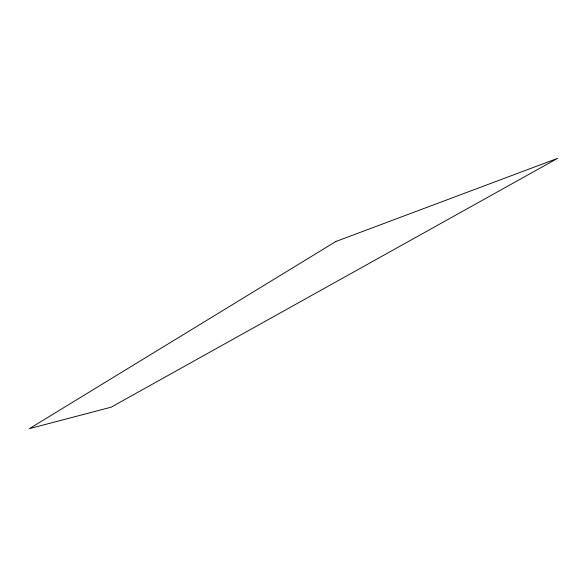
<?xml version="1.0" encoding="UTF-8"?>
<svg xmlns="http://www.w3.org/2000/svg" width="587" height="587" viewBox="0 0 587 587"><rect width="100%" height="100%" fill="white"/><g stroke="black" fill="none" stroke-linecap="round" stroke-linejoin="round"><path stroke-width="0.88" d="M335.845 241.514L29.35 428.664L111.119 407.187L557.65 158.336L335.845 241.514"/></g></svg>
